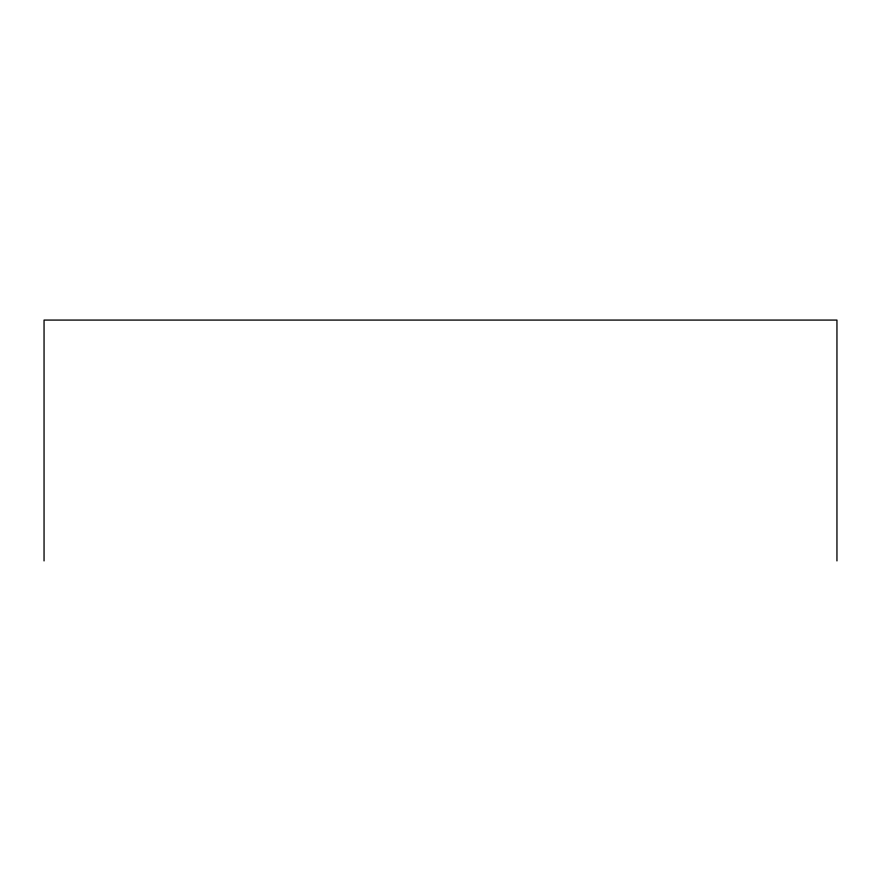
<?xml version="1.0" encoding="UTF-8"?>
<svg xmlns="http://www.w3.org/2000/svg" width="881" height="881" viewBox="0 0 881 881"><rect width="100%" height="100%" fill="white"/><g stroke="black" fill="none" stroke-linecap="round" stroke-linejoin="round"><path stroke-width="1.32" d="M836.95 560.922L836.95 320.078L44.05 320.078L44.05 560.922"/></g></svg>
